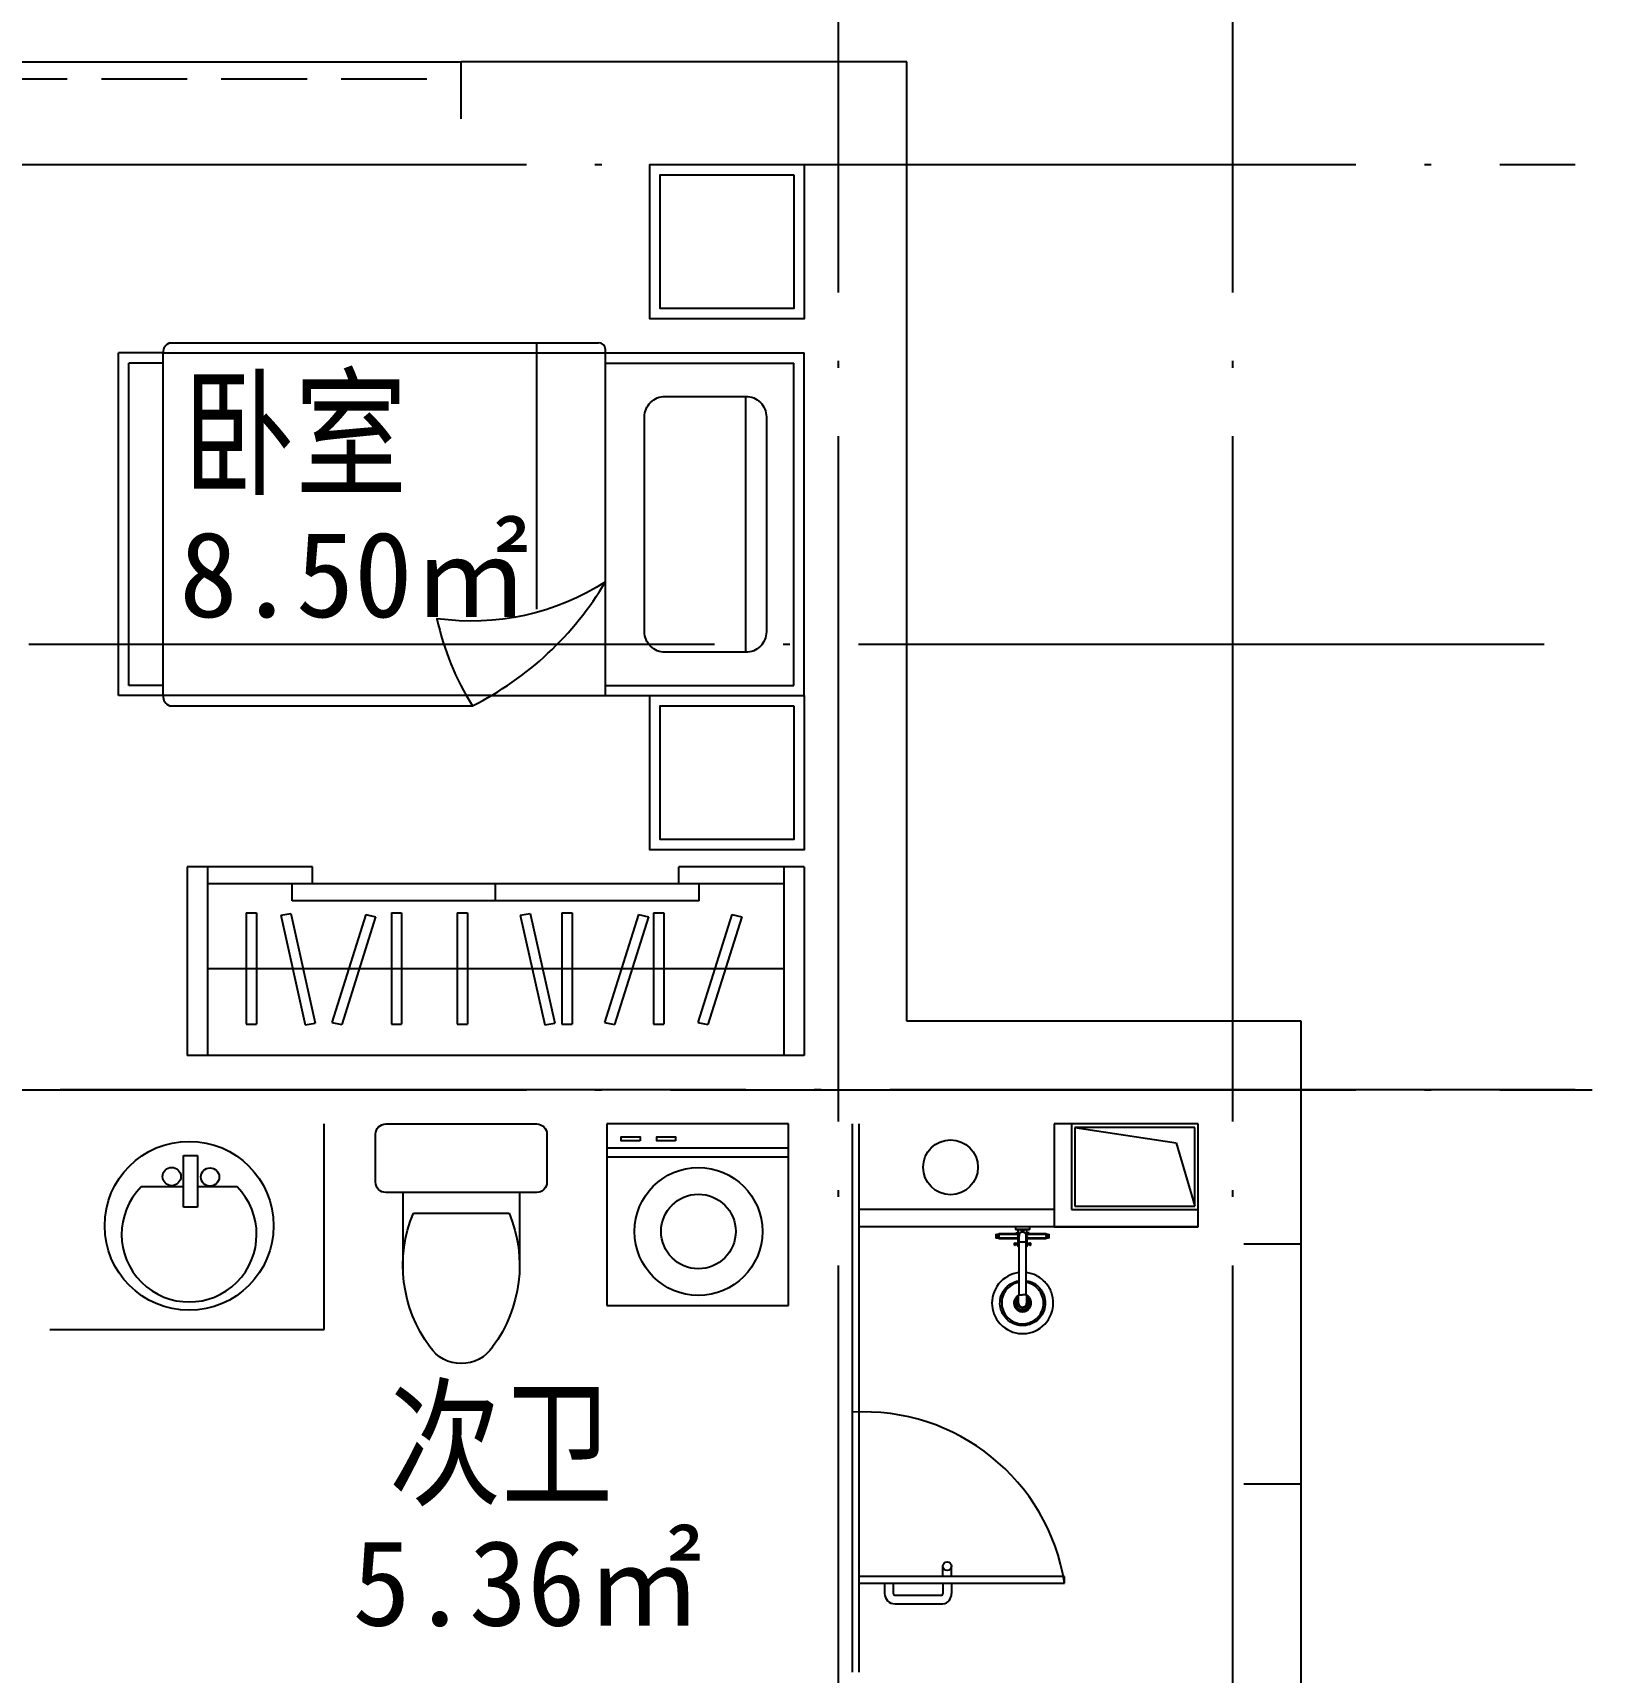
# Model space of a CAD drawing. Extents: x 12099 to 71499, y 175314 to 217314.
# Drawn here: x 51120 to 55670, y 198275 to 203059 of the extents above; entities that cross this region are included whole.
import ezdxf

# ---------------------------------------------------------------- set-up
doc = ezdxf.new("R2010")
doc.units = 0
doc.header["$LTSCALE"] = 1000
doc.header["$MEASUREMENT"] = 0
doc.linetypes.add('DASH', pattern=[0.35, 0.25, -0.1])
doc.linetypes.add('DOTE', pattern=[2.42, 2, -0.2, 0.02, -0.2])
doc.layers.get('0').update_dxf_attribs({"linetype": 'CONTINUOUS'})
for name, color, linetype in [('7-SANI', 252, 'CONTINUOUS'), ('DOTE', 8, 'DOTE'), ('J家具', 25, 'CONTINUOUS'), ('LVTRY', 6, 'CONTINUOUS'), ('PUB STRM', 4, 'CONTINUOUS'), ('TEXT', 7, 'CONTINUOUS'), ('WALL', 9, 'CONTINUOUS'), ('WINDOW', 4, 'CONTINUOUS'), ('保温层', 42, 'CONTINUOUS'), ('家具', 21, 'CONTINUOUS'), ('栏板线脚', 5, 'CONTINUOUS')]:
    doc.layers.add(name, color=color, linetype=linetype)
doc.styles.add('-黑体', font='SIMHEI.TTF', dxfattribs={"width": 0.8})
doc.styles.add('DIM_FONT', font='SIMPLEX.shx', dxfattribs={"width": 0.8})
doc.styles.get("Standard").update_dxf_attribs({"font": 'GBENOR', "bigfont": 'GBCBIG'})

# ---------------------------------------------------------------- blocks, each defined once
blk = doc.blocks.new('洗衣机')
at = {"layer": 'LVTRY'}
for p, q in [((288, 576), (-288, 576)), ((-288, 576), (-288, 0)), ((288, 0), (288, 576)), ((288, 499.2), (-288, 499.2)), ((288, 470.4), (-288, 470.4)), ((-288, 0), (288, 0))]:
    blk.add_line(p, q, dxfattribs=at)
for points in [[(-183.1, 522.5), (-242.8, 522.5), (-242.8, 535.7), (-183.1, 535.7)], [(-70.3, 522.5), (-130, 522.5), (-130, 535.7), (-70.3, 535.7)]]:
    blk.add_lwpolyline(points, close=True, dxfattribs=at)
for radius in [202.7, 118.3]:
    blk.add_circle((2.1, 235), radius, dxfattribs=at)
blk = doc.blocks.new('A$C15E4124F')
at = {"layer": 'WALL'}
for p, q in [((420, 300), (0, 300)), ((0, 300), (0, 0)), ((420, 300), (50, 300)), ((50, 300), (50, 50)), ((410, 290), (60, 290)), ((60, 290), (60, 60)), ((60, 290), (355.7, 245.1)), ((410, 60), (410, 290)), ((420, 50), (420, 300)), ((420, 0), (420, 300)), ((355.7, 245.1), (410, 60)), ((50, 50), (420, 50)), ((60, 60), (410, 60)), ((0, 0), (420, 0))]:
    blk.add_line(p, q, dxfattribs=at)
blk = doc.blocks.new('456356gdhd')
at = {"layer": 'LVTRY'}
for p, q in [((56244.9, -44878.1), (56188.3, -44878.1)), ((56188.3, -44878.1), (56188.3, -44880.4)), ((56197.5, -44877.4), (56189, -44877.4)), ((56189, -44877.4), (56244.9, -44877.4)), ((56244.9, -44877.4), (56197.5, -44877.4)), ((56244.9, -44877.4), (56197.5, -44877.4)), ((56197.5, -44877.4), (56244.9, -44877.4)), ((56237.9, -44856.5), (56237.9, -44864.2)), ((56237.9, -44864.2), (56277.6, -44864.2)), ((56238, -44874), (56244.9, -44874)), ((56238, -44875.5), (56238, -44874)), ((56238, -44875.5), (56244.9, -44875.5)), ((56238.2, -44864.5), (56255, -44864.5)), ((56240.9, -44875.5), (56240.9, -44878.7)), ((56244.9, -44881.4), (56244.9, -44864.5)), ((56255.1, -44871.9), (56255.1, -44871.8)), ((56255.1, -44871.8), (56255.2, -44871.8)), ((56255.1, -44871.8), (56255.2, -44871.8)), ((56255.3, -44864.8), (56260.3, -44864.8)), ((56255.3, -44864.8), (56255.3, -44871.6)), ((56255.7, -44871.7), (56255.9, -44871.6)), ((56256.8, -44871.5), (56256.9, -44871.5)), ((56258.6, -44871.5), (56258.8, -44871.5)), ((56259.6, -44871.6), (56259.8, -44871.7)), ((56260.3, -44871.6), (56260.3, -44864.8)), ((56260.3, -44871.8), (56260.4, -44871.8)), ((56260.3, -44871.8), (56260.4, -44871.8)), ((56260.5, -44871.8), (56260.5, -44871.9)), ((56260.5, -44871.8), (56260.5, -44871.9)), ((56270.7, -44881.4), (56270.7, -44864.5)), ((56270.7, -44864.5), (56270.7, -44877.9)), ((56277.6, -44874), (56270.7, -44874)), ((56277.6, -44875.5), (56270.7, -44875.5)), ((56270.7, -44877.4), (56326.7, -44877.4)), ((56270.7, -44877.4), (56318, -44877.4)), ((56318.1, -44877.4), (56270.7, -44877.4)), ((56327.3, -44878.1), (56270.7, -44878.1)), ((56277.6, -44864.2), (56277.6, -44856.5)), ((56277.6, -44874), (56277.6, -44875.5)), ((56327.3, -44880.4), (56327.3, -44878.1)), ((56180.3, -44888.6), (56180.3, -44879.2)), ((56183, -44878.9), (56180.6, -44878.9)), ((56180.6, -44878.9), (56180.6, -44888.9)), ((56180.6, -44888.9), (56183, -44888.9)), ((56183, -44888.9), (56183, -44878.9)), ((56183.1, -44878.9), (56188.3, -44878.9)), ((56188.3, -44888.9), (56183.1, -44888.9)), ((56188.3, -44879.2), (56183.3, -44879.2)), ((56183.3, -44879.2), (56183.3, -44888.6)), ((56183.3, -44888.6), (56188.3, -44888.6)), ((56183.6, -44880.4), (56188.3, -44880.4)), ((56183.6, -44880.4), (56183.6, -44887.4)), ((56183.6, -44887.4), (56188.3, -44887.4)), ((56188.3, -44887.4), (56188.3, -44889.7)), ((56188.3, -44889.7), (56243.7, -44889.7)), ((56235.9, -44904), (56235.9, -44904)), ((56235.9, -44910.5), (56235.9, -44910.5)), ((56247.8, -44904.8), (56236, -44904)), ((56236, -44910.5), (56247.8, -44909.7)), ((56240.9, -44878.7), (56244.9, -44878.7)), ((56244.9, -44879), (56241.1, -44879)), ((56243.7, -44886.8), (56243.7, -44892.6)), ((56243.7, -44886.8), (56246, -44886.8)), ((56247.8, -44892.6), (56243.7, -44892.6)), ((56244.2, -44893.2), (56247.2, -44894.1)), ((56247.8, -44893.2), (56244.2, -44893.2)), ((56244.4, -44886), (56245.7, -44886)), ((56245.4, -44884.9), (56245.4, -44886)), ((56245.4, -44893.6), (56245.4, -44904.6)), ((56245.4, -44909.9), (56245.4, -44913.7)), ((56245.4, -44913.7), (56247.8, -44913.7)), ((56245.9, -44914.2), (56247.8, -44914.2)), ((56247.2, -44894.1), (56247.2, -44894.4)), ((56247.8, -44894.1), (56247.2, -44894.1)), ((56247.2, -44894.4), (56247.8, -44894.4)), ((56247.8, -44881.4), (56247.8, -44901.3)), ((56247.8, -44901.3), (56257.8, -44901.3)), ((56247.8, -44901.3), (56247.8, -45055.1, 0)), ((56257.8, -44901.3), (56267.7, -44901.3)), ((56267.6, -44880.1), (56267.6, -44880.3)), ((56267.7, -44901.3), (56267.7, -44881.4)), ((56270.2, -44884.9), (56267.7, -44884.9)), ((56271.8, -44892.6), (56267.7, -44892.6)), ((56271.3, -44893.2), (56267.7, -44893.2)), ((56268.3, -44894.1), (56267.7, -44894.1)), ((56267.7, -44894.4), (56268.3, -44894.4)), ((56268.2, -44894.5), (56267.7, -44894.5)), ((56267.8, -44894.5), (56267.7, -44894.5)), ((56267.7, -44894.5), (56267.8, -44894.5)), ((56267.7, -45055.1, 0), (56267.7, -44901.3)), ((56279.6, -44904), (56267.7, -44904.8)), ((56267.7, -44909.7), (56279.6, -44910.5)), ((56267.7, -44913.7), (56270.2, -44913.7)), ((56267.7, -44914.2), (56269.7, -44914.2)), ((56267.8, -44894.5), (56268.2, -44894.5)), ((56268.3, -44894.1), (56271.3, -44893.2)), ((56268.3, -44894.4), (56268.3, -44894.1)), ((56269.5, -44886.8), (56271.8, -44886.8)), ((56271.1, -44886), (56269.8, -44886)), ((56269.8, -44886), (56271.1, -44886)), ((56270.2, -44886), (56270.2, -44884.9)), ((56270.2, -44904.6), (56270.2, -44893.6)), ((56270.2, -44913.7), (56270.2, -44909.9)), ((56271.8, -44886.8), (56271.8, -44892.6)), ((56271.8, -44889.7), (56327.3, -44889.7)), ((56279.7, -44904), (56279.7, -44904)), ((56279.7, -44910.5), (56279.7, -44910.5)), ((56318.1, -44890.4), (56326.6, -44890.4)), ((56327.3, -44878.9), (56332.5, -44878.9)), ((56332.3, -44879.2), (56327.3, -44879.2)), ((56332, -44880.4), (56327.3, -44880.4)), ((56327.3, -44889.7), (56327.3, -44887.4)), ((56327.3, -44887.4), (56332, -44887.4)), ((56327.3, -44888.6), (56332.3, -44888.6)), ((56332.6, -44888.9), (56327.3, -44888.9)), ((56332, -44880.4), (56332, -44887.4)), ((56332.3, -44879.2), (56332.3, -44888.6)), ((56332.6, -44888.9), (56332.6, -44878.9)), ((56335, -44878.9), (56332.6, -44878.9)), ((56335, -44888.9), (56332.6, -44888.9)), ((56335, -44888.9), (56335, -44878.9)), ((56335.3, -44879.2), (56335.3, -44888.6)), ((56245.7, -45055.1, 0), (56245.7, -45079, 0)), ((56269.5, -45055.1, 0), (56257.6, -45055.1, 0)), ((56269.5, -45079, 0), (56269.5, -45055.1, 0)), ((56238.9, -45075, 0), (56239.1, -45075.1, 0)), ((56239.1, -45082.8, 0), (56238.9, -45082.9, 0)), ((56239.1, -45087.3, 0), (56239.1, -45070.6, 0)), ((56243.9, -45084.8, 0), (56243.9, -45073.1, 0)), ((56271.3, -45084.8, 0), (56271.3, -45073.1, 0)), ((56276.1, -45070.6, 0), (56276.1, -45087.3, 0)), ((56276.1, -45075.1, 0), (56276.3, -45075, 0)), ((56276.3, -45082.9, 0), (56276.1, -45082.8, 0))]:
    blk.add_line(p, q, dxfattribs=at)
for points in [[(56189, -44877.4), (56188.8, -44877.5), (56188.7, -44877.5), (56188.6, -44877.6), (56188.5, -44877.6), (56188.4, -44877.8), (56188.3, -44877.9), (56188.3, -44878), (56188.3, -44878.1)], [(56237.9, -44864.2), (56237.9, -44864.3), (56237.9, -44864.3), (56238, -44864.4), (56238, -44864.4), (56238, -44864.5), (56238.1, -44864.5), (56238.1, -44864.5), (56238.2, -44864.5)], [(56260.6, -44864.5), (56262.8, -44864.5), (56265, -44864.5), (56268.5, -44864.5), (56271.6, -44864.5), (56274.1, -44864.5), (56276, -44864.5), (56276.6, -44864.5), (56277, -44864.5), (56277.3, -44864.5), (56277.3, -44864.5), (56277.3, -44864.5), (56277, -44864.5), (56276.6, -44864.5), (56276, -44864.5), (56275.1, -44864.5), (56274.1, -44864.5), (56272.9, -44864.5), (56271.6, -44864.5), (56270.1, -44864.5), (56268.5, -44864.5), (56266.8, -44864.5), (56265, -44864.5), (56263.3, -44864.5), (56261.5, -44864.5), (56257.8, -44864.5), (56254.1, -44864.5), (56250.6, -44864.5), (56247, -44864.5), (56243.9, -44864.5), (56241.4, -44864.5), (56239.6, -44864.5), (56238.2, -44864.5)], [(56257.8, -44871.5), (56257.3, -44871.5), (56256.8, -44871.5), (56256.3, -44871.6), (56255.9, -44871.7), (56255.4, -44871.8), (56254.9, -44871.9), (56254.4, -44872.1), (56254, -44872.2), (56253.5, -44872.4), (56253.1, -44872.7), (56252.7, -44872.9), (56252.2, -44873.2), (56251.8, -44873.4), (56251.5, -44873.7), (56251.1, -44874.1), (56250.8, -44874.4), (56250.4, -44874.7), (56250.1, -44875.1), (56249.8, -44875.5), (56249.5, -44875.9), (56249.3, -44876.3), (56249, -44876.7), (56248.8, -44877.2), (56248.6, -44877.6), (56248.4, -44878.1), (56248.3, -44878.5), (56248.1, -44879), (56248, -44879.5), (56247.9, -44880), (56247.9, -44880.5), (56247.9, -44880.9), (56247.8, -44881.4)], [(56255.1, -44864.5), (56255.1, -44864.5), (56255.1, -44864.6), (56255.2, -44864.6), (56255.2, -44864.6), (56255.3, -44864.7), (56255.3, -44864.7), (56255.3, -44864.8), (56255.3, -44864.8)], [(56255.3, -44871.6), (56255.3, -44871.6), (56255.3, -44871.7), (56255.3, -44871.7), (56255.2, -44871.7), (56255.2, -44871.8), (56255.2, -44871.8), (56255.1, -44871.8), (56255.1, -44871.9)], [(56255.3, -44871.6), (56255.9, -44871.4), (56256.5, -44871.3), (56257.2, -44871.2), (56257.8, -44871.2), (56258.4, -44871.2), (56259, -44871.3), (56259.7, -44871.4), (56260.3, -44871.6)], [(56267.7, -44881.4), (56267.7, -44880.5), (56267.5, -44879.6), (56267.4, -44879.1), (56267.3, -44878.7), (56267.2, -44878.2), (56267, -44877.8), (56266.8, -44877.3), (56266.6, -44876.8), (56266.4, -44876.4), (56266.1, -44876), (56265.8, -44875.6), (56265.5, -44875.2), (56265.2, -44874.8), (56264.8, -44874.4), (56264.4, -44874), (56264, -44873.7), (56263.6, -44873.4), (56263.2, -44873.1), (56262.8, -44872.8), (56262.3, -44872.6), (56261.9, -44872.4), (56261.4, -44872.2), (56261, -44872), (56260.5, -44871.9), (56260, -44871.7), (56259.6, -44871.6), (56258.7, -44871.5), (56257.8, -44871.5)], [(56260.3, -44864.8), (56260.3, -44864.8), (56260.3, -44864.7), (56260.3, -44864.7), (56260.3, -44864.6), (56260.4, -44864.6), (56260.4, -44864.6), (56260.5, -44864.5), (56260.5, -44864.5)], [(56260.5, -44871.9), (56260.4, -44871.8), (56260.4, -44871.8), (56260.4, -44871.8), (56260.3, -44871.7), (56260.3, -44871.7), (56260.3, -44871.7), (56260.3, -44871.6), (56260.3, -44871.6)], [(56260.4, -44871.8), (56260.3, -44871.8), (56260.3, -44871.7), (56260.3, -44871.6), (56260.3, -44871.6)], [(56267.3, -44877.9), (56267.2, -44877.9), (56267.2, -44877.9), (56267.1, -44877.9), (56267.1, -44877.8)], [(56267.3, -44877.9), (56267.5, -44878.6), (56267.8, -44879.3), (56267.9, -44880), (56267.9, -44880.4), (56268, -44880.8), (56268, -44881.1), (56268, -44881.5), (56268, -44882.2), (56267.9, -44883), (56267.7, -44883.7)], [(56277.4, -44864.5), (56277.4, -44864.5), (56277.5, -44864.5), (56277.5, -44864.5), (56277.6, -44864.4), (56277.6, -44864.4), (56277.6, -44864.3), (56277.6, -44864.3), (56277.6, -44864.2)], [(56326.7, -44877.4), (56325.3, -44877.4), (56321.4, -44877.4), (56318.1, -44877.4)], [(56327, -44877.5), (56326.9, -44877.5), (56326.8, -44877.5), (56326.7, -44877.4), (56326.7, -44877.4)], [(56327, -44877.5), (56326.9, -44877.5), (56326.8, -44877.5), (56326.7, -44877.4), (56326.7, -44877.4)], [(56327.3, -44878.1), (56327.3, -44878), (56327.3, -44878), (56327.3, -44877.9), (56327.3, -44877.8), (56327.2, -44877.7), (56327.2, -44877.6), (56327.1, -44877.6), (56327, -44877.5)], [(56327.1, -44877.6), (56327.1, -44877.6), (56327, -44877.5)], [(56327.3, -44878), (56327.3, -44877.9), (56327.3, -44877.8), (56327.2, -44877.7), (56327.1, -44877.6)], [(56327.3, -44878.1), (56327.3, -44878.1), (56327.3, -44878)], [(56180.6, -44878.9), (56180.6, -44878.9), (56180.5, -44878.9), (56180.5, -44879), (56180.4, -44879), (56180.4, -44879.1), (56180.3, -44879.1), (56180.3, -44879.2), (56180.3, -44879.2)], [(56180.3, -44888.6), (56180.3, -44888.6), (56180.3, -44888.7), (56180.4, -44888.7), (56180.4, -44888.8), (56180.5, -44888.8), (56180.5, -44888.8), (56180.6, -44888.9), (56180.6, -44888.9)], [(56183, -44878.9), (56183.1, -44878.9), (56183.1, -44879), (56183.2, -44879), (56183.2, -44879), (56183.3, -44879.1), (56183.3, -44879.1), (56183.3, -44879.2), (56183.3, -44879.2)], [(56183.3, -44888.6), (56183.3, -44888.6), (56183.3, -44888.7), (56183.3, -44888.7), (56183.2, -44888.8), (56183.2, -44888.8), (56183.1, -44888.8), (56183.1, -44888.9), (56183, -44888.9)], [(56188.4, -44883.9), (56188.4, -44883), (56188.3, -44882.2), (56188.3, -44881.3), (56188.3, -44880.4)], [(56188.3, -44887.4), (56188.3, -44886.5), (56188.3, -44885.6), (56188.4, -44884.8), (56188.4, -44883.9)], [(56188.3, -44889.7), (56188.3, -44889.8), (56188.3, -44889.9), (56188.4, -44890), (56188.5, -44890.1), (56188.6, -44890.2), (56188.7, -44890.3), (56188.8, -44890.3), (56189, -44890.4)], [(56243.7, -44890.4), (56231.5, -44890.4), (56209.1, -44890.4), (56200.5, -44890.4), (56194.2, -44890.4), (56190.3, -44890.4), (56189.7, -44890.4), (56189.3, -44890.4), (56189, -44890.4), (56189, -44890.4), (56189, -44890.4), (56189.2, -44890.4), (56189.4, -44890.4), (56189.7, -44890.4), (56190.2, -44890.4), (56190.7, -44890.4), (56191.4, -44890.4), (56191.9, -44890.4), (56192.8, -44890.4), (56193.7, -44890.4), (56194.5, -44890.4), (56195, -44890.4), (56195.6, -44890.4), (56196.1, -44890.4), (56196.8, -44890.4), (56197.5, -44890.4)], [(56235.9, -44904), (56235.7, -44904), (56235.5, -44904), (56235.2, -44904.2), (56235, -44904.3), (56234.8, -44904.5), (56234.6, -44904.9), (56234.4, -44905.1), (56234.3, -44905.4), (56234.2, -44906), (56234.1, -44906.6), (56234, -44907.3), (56234.1, -44907.9), (56234.2, -44908.5), (56234.3, -44909.1), (56234.4, -44909.3), (56234.6, -44909.6), (56234.8, -44910), (56235, -44910.1), (56235.2, -44910.3), (56235.5, -44910.5), (56235.7, -44910.5), (56235.9, -44910.5)], [(56237.5, -44907.2), (56237.5, -44906.9), (56237.4, -44906.6), (56237.4, -44906.3), (56237.3, -44906), (56237.3, -44905.7), (56237.2, -44905.5), (56237.1, -44905.2), (56237, -44905), (56236.9, -44904.7), (56236.8, -44904.5), (56236.6, -44904.4), (56236.5, -44904.2), (56236.3, -44904.1), (56236.2, -44904.1), (56236, -44904), (56235.9, -44904)], [(56235.9, -44910.5), (56236, -44910.5), (56236.2, -44910.4), (56236.3, -44910.3), (56236.5, -44910.2), (56236.6, -44910.1), (56236.8, -44909.9), (56236.9, -44909.7), (56237, -44909.5), (56237.1, -44909.3), (56237.2, -44909), (56237.3, -44908.7), (56237.3, -44908.5), (56237.4, -44908.2), (56237.4, -44907.9), (56237.5, -44907.6), (56237.5, -44907.2)], [(56240.9, -44878.7), (56240.9, -44878.8), (56240.9, -44878.8), (56240.9, -44878.9), (56240.9, -44878.9), (56241, -44879), (56241, -44879), (56241, -44879), (56241.1, -44879)], [(56241.1, -44879), (56242, -44879.4), (56243, -44879.8), (56243.9, -44880.1), (56244.9, -44880.4)], [(56244.4, -44886), (56244.3, -44886.1), (56244.1, -44886.1), (56244, -44886.2), (56243.9, -44886.3), (56243.8, -44886.4), (56243.8, -44886.5), (56243.7, -44886.6), (56243.7, -44886.8)], [(56243.7, -44892.6), (56243.7, -44892.7), (56243.7, -44892.8), (56243.8, -44892.9), (56243.8, -44893), (56243.9, -44893.1), (56244, -44893.1), (56244.1, -44893.2), (56244.2, -44893.2)], [(56247.8, -44889.7), (56247.5, -44889.2), (56247.2, -44888.8), (56246.9, -44888.3), (56246.6, -44887.8), (56246.3, -44887.3), (56246.1, -44886.8), (56245.8, -44886.3), (56245.6, -44885.8), (56245.4, -44885.3), (56245.3, -44884.7), (56245.2, -44884.2), (56245.1, -44883.6), (56245, -44883.1), (56244.9, -44882.5), (56244.9, -44882), (56244.9, -44881.4)], [(56245.4, -44884.9), (56245.4, -44885), (56245.4, -44885.1)], [(56245.4, -44913.7), (56245.4, -44913.8), (56245.4, -44913.9), (56245.4, -44914), (56245.5, -44914), (56245.6, -44914.1), (56245.7, -44914.2), (56245.8, -44914.2), (56245.9, -44914.2)], [(56247.8, -44914.2), (56246.8, -44914.2), (56245.9, -44914.2)], [(56247.2, -44894.4), (56247.2, -44894.4), (56247.2, -44894.4), (56247.3, -44894.5), (56247.3, -44894.5), (56247.3, -44894.5), (56247.4, -44894.5)], [(56267.3, -44878.6), (56267.4, -44878.8), (56267.4, -44878.9)], [(56267.7, -44889.7), (56268.1, -44889.2), (56268.4, -44888.8), (56268.7, -44888.3), (56269, -44887.8), (56269.2, -44887.3), (56269.5, -44886.8), (56269.7, -44886.3), (56269.9, -44885.8), (56270.1, -44885.3), (56270.3, -44884.7), (56270.4, -44884.2), (56270.5, -44883.6), (56270.6, -44883.1), (56270.6, -44882.5), (56270.7, -44882), (56270.7, -44881.4)], [(56270.2, -44884.9), (56270, -44885.5), (56269.8, -44886.2), (56269.5, -44886.8), (56269.2, -44887.4), (56268.9, -44888), (56268.5, -44888.6), (56268.1, -44889.1), (56267.7, -44889.7)], [(56268.2, -44894.5), (56268.2, -44894.5), (56268.3, -44894.5), (56268.3, -44894.5), (56268.3, -44894.4), (56268.3, -44894.4), (56268.3, -44894.4)], [(56268.2, -44894.5), (56268.2, -44894.5), (56268.3, -44894.5), (56268.3, -44894.5), (56268.3, -44894.4), (56268.3, -44894.4), (56268.3, -44894.4)], [(56268.2, -44894.5), (56268.2, -44894.5), (56268.3, -44894.5), (56268.3, -44894.5), (56268.3, -44894.4), (56268.3, -44894.4), (56268.3, -44894.4)], [(56269.7, -44914.2), (56269.8, -44914.2), (56269.9, -44914.2), (56270, -44914.1), (56270, -44914), (56270.1, -44914), (56270.2, -44913.9), (56270.2, -44913.8), (56270.2, -44913.7)], [(56270.2, -44885.1), (56270.2, -44885.1), (56270.2, -44885), (56270.1, -44884.9), (56270.1, -44884.9)], [(56271.8, -44886.8), (56271.8, -44886.6), (56271.8, -44886.5), (56271.7, -44886.4), (56271.6, -44886.3), (56271.5, -44886.2), (56271.4, -44886.1), (56271.3, -44886.1), (56271.1, -44886)], [(56271.3, -44893.2), (56271.4, -44893.2), (56271.5, -44893.1), (56271.6, -44893.1), (56271.7, -44893), (56271.8, -44892.9), (56271.8, -44892.8), (56271.8, -44892.7), (56271.8, -44892.6)], [(56326.7, -44890.4), (56321.4, -44890.4), (56306.5, -44890.4), (56284.2, -44890.4), (56271.8, -44890.4)], [(56279.7, -44904), (56279.3, -44904.1), (56279.1, -44904.3), (56278.8, -44904.6), (56278.5, -44905), (56278.3, -44905.5), (56278.2, -44906), (56278.1, -44906.6), (56278.1, -44907.2), (56278.1, -44907.9), (56278.2, -44908.5), (56278.3, -44909), (56278.5, -44909.5), (56278.8, -44909.9), (56279, -44910.2), (56279.3, -44910.4), (56279.7, -44910.5)], [(56281.5, -44907.2), (56281.5, -44906.9), (56281.5, -44906.6), (56281.4, -44906.3), (56281.4, -44905.9), (56281.3, -44905.7), (56281.2, -44905.4), (56281.1, -44905.1), (56281, -44904.9), (56280.9, -44904.7), (56280.7, -44904.5), (56280.6, -44904.3), (56280.4, -44904.2), (56280.2, -44904.1), (56280, -44904), (56279.9, -44904), (56279.7, -44904)], [(56279.7, -44910.5), (56279.8, -44910.5), (56280, -44910.5), (56280.2, -44910.4), (56280.4, -44910.3), (56280.6, -44910.1), (56280.7, -44910), (56280.9, -44909.8), (56281, -44909.6), (56281.1, -44909.3), (56281.2, -44909.1), (56281.3, -44908.8), (56281.4, -44908.5), (56281.4, -44908.2), (56281.5, -44907.9), (56281.5, -44907.6), (56281.5, -44907.2)], [(56326.7, -44890.4), (56326.8, -44890.3), (56326.9, -44890.3), (56327, -44890.2), (56327.1, -44890.1), (56327.2, -44890), (56327.3, -44889.9), (56327.3, -44889.8), (56327.3, -44889.7)], [(56327.3, -44880.4), (56327.3, -44881.3), (56327.3, -44882.2), (56327.3, -44883), (56327.3, -44883.9)], [(56327.3, -44883.9), (56327.3, -44884.8), (56327.3, -44885.6), (56327.3, -44886.5), (56327.3, -44887.4)], [(56332.6, -44878.9), (56332.6, -44878.9), (56332.5, -44879), (56332.4, -44879), (56332.4, -44879), (56332.4, -44879.1), (56332.3, -44879.1), (56332.3, -44879.2), (56332.3, -44879.2)], [(56332.3, -44888.6), (56332.3, -44888.6), (56332.3, -44888.7), (56332.4, -44888.7), (56332.4, -44888.8), (56332.4, -44888.8), (56332.5, -44888.8), (56332.6, -44888.9), (56332.6, -44888.9)], [(56335.3, -44879.2), (56335.3, -44879.2), (56335.3, -44879.1), (56335.2, -44879.1), (56335.2, -44879), (56335.2, -44879), (56335.1, -44878.9), (56335.1, -44878.9), (56335, -44878.9)], [(56335, -44888.9), (56335.1, -44888.9), (56335.1, -44888.8), (56335.2, -44888.8), (56335.2, -44888.8), (56335.2, -44888.7), (56335.3, -44888.7), (56335.3, -44888.6), (56335.3, -44888.6)]]:
    blk.add_lwpolyline(points, dxfattribs=at)
for points in [[(56237.1, -44907.2), (56237, -44907.7), (56237, -44908.1), (56236.9, -44908.6), (56236.8, -44909), (56236.6, -44909.3), (56236.5, -44909.6), (56236.3, -44909.9), (56236.1, -44910.1), (56235.9, -44910.2), (56235.6, -44910.2), (56235.4, -44910.2), (56235.2, -44910.1), (56234.9, -44910), (56234.7, -44909.7), (56234.5, -44909.4), (56234.4, -44909.1), (56234.3, -44908.8), (56234.2, -44908.5), (56234.1, -44908.2), (56234.1, -44907.8), (56234.1, -44907.5), (56234.1, -44907.1), (56234.1, -44906.7), (56234.1, -44906.4), (56234.2, -44906.1), (56234.3, -44905.8), (56234.4, -44905.5), (56234.5, -44905.2), (56234.6, -44904.9), (56234.8, -44904.7), (56234.9, -44904.5), (56235.1, -44904.4), (56235.2, -44904.3), (56235.4, -44904.3), (56235.6, -44904.2), (56235.8, -44904.3), (56236, -44904.3), (56236.1, -44904.5), (56236.3, -44904.6), (56236.4, -44904.8), (56236.6, -44905), (56236.7, -44905.3), (56236.8, -44905.6), (56236.9, -44905.8), (56237, -44906.2), (56237, -44906.5), (56237.1, -44906.9)], [(56281.5, -44907.2), (56281.5, -44907.7), (56281.4, -44908.1), (56281.3, -44908.6), (56281.2, -44909), (56281.1, -44909.3), (56280.9, -44909.6), (56280.7, -44909.9), (56280.5, -44910.1), (56280.3, -44910.2), (56280.1, -44910.2), (56279.8, -44910.2), (56279.6, -44910.1), (56279.3, -44910), (56279.2, -44909.7), (56279, -44909.4), (56278.8, -44909.1), (56278.7, -44908.8), (56278.6, -44908.5), (56278.6, -44908.2), (56278.5, -44907.8), (56278.5, -44907.5), (56278.5, -44907.1), (56278.5, -44906.7), (56278.5, -44906.4), (56278.6, -44906.1), (56278.7, -44905.8), (56278.8, -44905.5), (56278.9, -44905.2), (56279, -44904.9), (56279.2, -44904.7), (56279.3, -44904.5), (56279.5, -44904.4), (56279.7, -44904.3), (56279.8, -44904.3), (56280, -44904.2), (56280.2, -44904.3), (56280.4, -44904.3), (56280.5, -44904.5), (56280.7, -44904.6), (56280.9, -44904.8), (56281, -44905), (56281.1, -44905.3), (56281.2, -44905.6), (56281.3, -44905.8), (56281.4, -44906.2), (56281.4, -44906.5), (56281.5, -44906.9)]]:
    blk.add_lwpolyline(points, close=True, dxfattribs=at)
at = {"layer": 'LVTRY', "elevation": 0}
for points in [[(56168.2, -45079), (56168.5, -45071.5), (56169.5, -45063.9), (56171.1, -45056.2), (56172.2, -45052.4), (56173.5, -45048.5), (56175, -45044.7), (56176.6, -45041), (56178.5, -45037.3), (56180.5, -45033.7), (56182.7, -45030.1), (56185.1, -45026.7), (56187.6, -45023.3), (56190.3, -45020.1), (56193.1, -45017), (56196.1, -45014.1), (56199.2, -45011.3), (56202.4, -45008.6), (56205.7, -45006.1), (56209.2, -45003.8), (56212.7, -45001.7), (56216.2, -44999.7), (56219.8, -44997.9), (56223.5, -44996.3), (56230.9, -44993.6), (56238.3, -44991.7), (56245.7, -44990.4)], [(56269.5, -44990.4), (56277.2, -44991.7), (56285.1, -44993.9), (56292.9, -44996.8), (56300.5, -45000.5), (56307.9, -45005.1), (56315, -45010.4), (56321.5, -45016.5), (56327.4, -45023.2), (56332.7, -45030.4), (56337.1, -45038.2), (56340.8, -45046.2), (56343.6, -45054.4), (56345.5, -45062.7), (56346.6, -45071), (56347, -45079.1), (56346.6, -45086.9), (56345.6, -45094.7), (56343.8, -45102.6), (56341.2, -45110.5), (56337.8, -45118.4), (56333.6, -45126), (56328.6, -45133.2), (56322.9, -45140), (56316.4, -45146.3), (56309.4, -45151.8), (56301.9, -45156.6), (56294, -45160.6), (56285.9, -45163.8), (56277.7, -45166.1), (56269.5, -45167.6), (56261.5, -45168.3), (56253.6, -45168.3), (56245.8, -45167.6), (56237.8, -45166.2), (56229.8, -45163.9), (56221.8, -45160.9), (56214, -45157), (56206.5, -45152.4), (56199.5, -45146.9), (56193, -45140.8), (56187.1, -45134), (56182, -45126.7), (56177.7, -45119), (56174.1, -45111.1), (56171.5, -45103), (56169.6, -45094.8), (56168.5, -45086.8), (56168.2, -45079)], [(56245.7, -45014.1), (56240.5, -45015.1), (56235.4, -45016.6), (56230.2, -45018.6), (56225.2, -45021.1), (56222.7, -45022.5), (56220.3, -45024.1), (56218, -45025.8), (56215.7, -45027.6), (56213.5, -45029.5), (56211.3, -45031.6), (56209.3, -45033.7), (56207.3, -45036), (56205.4, -45038.3), (56203.7, -45040.7), (56202.1, -45043.2), (56200.5, -45045.8), (56199.1, -45048.4), (56197.8, -45051.1), (56195.6, -45056.6), (56193.9, -45062.2), (56192.7, -45067.8), (56192, -45073.4), (56191.7, -45079)], [(56191.7, -45079), (56191.9, -45084.7), (56192.7, -45090.6), (56194.1, -45096.5), (56196, -45102.4), (56198.5, -45108.2), (56201.7, -45113.8), (56205.4, -45119.2), (56209.6, -45124.1), (56214.3, -45128.7), (56219.4, -45132.7), (56224.8, -45136.1), (56230.5, -45139), (56236.2, -45141.3), (56242.1, -45143), (56247.9, -45144.2), (56253.6, -45144.7), (56259.3, -45144.8), (56265.2, -45144.4), (56271.2, -45143.4), (56277.3, -45141.9), (56283.2, -45139.7), (56289, -45136.9), (56294.6, -45133.5), (56299.8, -45129.6), (56304.6, -45125.2), (56308.9, -45120.3), (56312.7, -45115.1), (56315.9, -45109.7), (56318.5, -45104), (56320.6, -45098.3), (56322.1, -45092.6), (56323, -45086.9), (56323.5, -45081.2), (56323.4, -45075.3), (56322.8, -45069.3), (56321.6, -45063.1), (56319.8, -45057.1), (56317.3, -45051.1), (56314.3, -45045.4), (56310.7, -45039.9), (56306.6, -45034.9), (56302, -45030.3), (56297, -45026.2), (56291.8, -45022.6), (56286.3, -45019.7), (56280.7, -45017.3), (56275.1, -45015.4), (56269.5, -45014.1)], [(56196.7, -45079), (56196.9, -45074.1), (56197.5, -45069.1), (56198.5, -45064.1), (56200, -45059.1), (56202, -45054.1), (56204.4, -45049.3), (56205.8, -45047), (56207.2, -45044.7), (56208.8, -45042.5), (56210.5, -45040.3), (56212.3, -45038.3), (56214.1, -45036.3), (56216.1, -45034.4), (56218.1, -45032.6), (56222.3, -45029.3), (56226.8, -45026.4), (56231.4, -45024), (56236.1, -45022), (56240.9, -45020.4), (56245.7, -45019.2)], [(56269.5, -45019.2), (56274.6, -45020.5), (56279.8, -45022.3), (56284.9, -45024.5), (56289.9, -45027.3), (56294.7, -45030.7), (56299.2, -45034.5), (56303.4, -45038.8), (56307.1, -45043.5), (56310.4, -45048.6), (56313.1, -45053.9), (56315.3, -45059.4), (56316.9, -45065), (56317.9, -45070.6), (56318.4, -45076.2), (56318.4, -45081.7), (56318, -45086.9), (56317.1, -45092.1), (56315.6, -45097.4), (56313.7, -45102.7), (56311.2, -45107.8), (56308.2, -45112.8), (56304.7, -45117.6), (56300.7, -45122), (56296.2, -45126.1), (56291.4, -45129.6), (56286.3, -45132.7), (56280.9, -45135.2), (56275.4, -45137.2), (56269.9, -45138.6), (56264.3, -45139.5), (56258.9, -45139.9), (56253.6, -45139.7), (56248.3, -45139.2), (56243, -45138.1), (56237.6, -45136.5), (56232.3, -45134.4), (56227.1, -45131.7), (56222.1, -45128.5), (56217.4, -45124.8), (56213.1, -45120.6), (56209.2, -45116), (56205.8, -45111.1), (56203, -45105.9), (56200.6, -45100.6), (56198.9, -45095.1), (56197.6, -45089.7), (56196.9, -45084.2), (56196.7, -45079)], [(56269.5, -45056.6), (56271.3, -45057.7), (56273, -45058.9), (56274.7, -45060.3), (56276.3, -45061.9), (56277.7, -45063.6), (56279.1, -45065.5), (56280.2, -45067.5), (56281.1, -45069.6), (56281.9, -45071.8), (56282.5, -45074.1), (56282.8, -45076.3), (56282.9, -45078.6), (56282.9, -45080.8), (56282.6, -45083), (56282.2, -45085.1), (56281.6, -45087.1), (56280.8, -45089), (56279.9, -45091), (56278.8, -45092.8), (56277.5, -45094.6), (56276, -45096.4), (56274.4, -45098), (56272.6, -45099.4), (56270.6, -45100.7), (56268.6, -45101.8), (56266.5, -45102.7), (56264.3, -45103.4), (56262.1, -45103.9), (56259.8, -45104.2), (56257.7, -45104.3), (56255.5, -45104.2), (56253.5, -45104), (56251.4, -45103.5), (56249.4, -45102.9), (56247.4, -45102.1), (56245.4, -45101.2), (56243.4, -45100), (56241.6, -45098.6), (56239.9, -45097.1), (56238.3, -45095.4), (56236.8, -45093.5), (56235.6, -45091.6), (56234.6, -45089.5), (56233.7, -45087.4), (56233.1, -45085.3), (56232.6, -45083.2), (56232.3, -45081), (56232.2, -45079)], [(56232.2, -45079), (56232.3, -45077.3), (56232.5, -45075.7), (56232.7, -45074), (56233.1, -45072.3), (56233.6, -45070.7), (56234.3, -45069), (56235, -45067.5), (56235.9, -45065.9), (56236.8, -45064.5), (56237.9, -45063.1), (56239, -45061.7), (56240.2, -45060.5), (56241.5, -45059.4), (56242.9, -45058.4), (56244.2, -45057.4), (56245.7, -45056.6)], [(56269.5, -45061.1), (56270.9, -45062.1), (56272.2, -45063.3), (56273.5, -45064.6), (56274.7, -45066), (56275.8, -45067.5), (56276.7, -45069.2), (56277.5, -45070.9), (56278.1, -45072.7), (56278.6, -45074.6), (56278.9, -45076.5), (56279, -45078.4), (56279, -45080.2), (56278.8, -45082.1), (56278.5, -45083.9), (56278, -45085.6), (56277.4, -45087.2), (56276.7, -45088.7), (56275.8, -45090.3), (56274.8, -45091.8), (56273.6, -45093.2), (56272.3, -45094.6), (56270.9, -45095.8), (56269.4, -45096.9), (56267.7, -45097.9), (56266, -45098.7), (56264.2, -45099.4), (56262.4, -45099.9), (56260.5, -45100.2), (56258.7, -45100.4), (56256.9, -45100.4), (56255.1, -45100.3), (56253.4, -45100), (56251.7, -45099.6), (56250, -45099.1), (56248.4, -45098.3), (56246.8, -45097.5), (56245.2, -45096.5), (56243.7, -45095.3), (56242.3, -45094), (56241, -45092.6), (56239.9, -45091), (56238.8, -45089.4), (56238, -45087.7), (56237.3, -45086), (56236.8, -45084.2), (56236.4, -45082.4), (56236.2, -45080.7), (56236.1, -45079)], [(56236.1, -45079), (56236.2, -45077.7), (56236.3, -45076.4), (56236.5, -45075.1), (56236.8, -45073.8), (56237.1, -45072.6), (56237.6, -45071.3), (56238.1, -45070.1), (56238.7, -45068.8), (56239.3, -45067.7), (56240.1, -45066.6), (56240.9, -45065.5), (56241.7, -45064.5), (56242.7, -45063.5), (56243.6, -45062.7), (56244.6, -45061.9), (56245.7, -45061.1)], [(56239.1, -45070.6), (56239.4, -45070.1), (56239.7, -45069.5), (56240, -45068.9), (56240.3, -45068.3), (56240.7, -45067.8), (56241.1, -45067.2), (56241.5, -45066.7), (56241.9, -45066.2), (56242.3, -45065.7), (56242.7, -45065.2), (56243.2, -45064.7), (56243.7, -45064.2), (56244.1, -45063.8), (56244.6, -45063.4), (56245.1, -45063), (56245.7, -45062.6)], [(56245.7, -45055.1), (56249.2, -45055.1), (56257.6, -45055.1)], [(56269.5, -45062.6), (56270, -45063), (56270.5, -45063.4), (56271, -45063.8), (56271.5, -45064.2), (56272, -45064.7), (56272.4, -45065.2), (56272.9, -45065.7), (56273.3, -45066.2), (56273.7, -45066.7), (56274.1, -45067.2), (56274.5, -45067.8), (56274.8, -45068.3), (56275.2, -45068.9), (56275.5, -45069.5), (56275.8, -45070.1), (56276.1, -45070.6)], [(56239.1, -45074.2), (56239, -45074.8), (56238.9, -45075.4), (56238.7, -45076), (56238.7, -45076.6), (56238.6, -45077.2), (56238.6, -45077.8), (56238.5, -45078.4), (56238.5, -45079)], [(56238.5, -45078.4), (56238.6, -45078.4), (56238.7, -45078.4), (56238.8, -45078.4), (56238.9, -45078.5), (56239, -45078.6), (56239, -45078.7), (56239.1, -45078.8), (56239.1, -45078.9)], [(56238.5, -45079), (56238.5, -45079.6), (56238.6, -45080.2), (56238.6, -45080.8), (56238.7, -45081.3), (56238.7, -45081.9), (56238.9, -45082.5), (56239, -45083.1), (56239.1, -45083.7)], [(56239.1, -45079.1), (56239.1, -45079.2), (56239, -45079.3), (56239, -45079.3), (56238.9, -45079.4), (56238.8, -45079.5), (56238.7, -45079.5), (56238.6, -45079.6), (56238.5, -45079.6)], [(56276.1, -45087.3), (56275.5, -45088.5), (56274.7, -45089.8), (56273.9, -45090.9), (56273, -45092.1), (56272, -45093.2), (56271, -45094.2), (56269.8, -45095.1), (56268.6, -45096), (56267.3, -45096.7), (56266, -45097.4), (56264.6, -45098), (56263.2, -45098.4), (56261.8, -45098.8), (56260.4, -45099), (56259, -45099.2), (56257.6, -45099.2), (56256.2, -45099.2), (56254.8, -45099), (56253.4, -45098.8), (56252, -45098.4), (56250.6, -45098), (56249.2, -45097.4), (56247.9, -45096.7), (56246.6, -45096), (56245.4, -45095.1), (56244.2, -45094.2), (56243.1, -45093.2), (56242.1, -45092.1), (56241.2, -45090.9), (56240.4, -45089.8), (56239.7, -45088.5), (56239.1, -45087.3)], [(56243.9, -45073.1), (56243.6, -45073.8), (56243.4, -45074.5), (56243.2, -45075.3), (56243, -45076), (56242.9, -45076.7), (56242.8, -45077.5), (56242.7, -45078.2), (56242.7, -45079)], [(56242.7, -45079), (56242.7, -45079.7), (56242.8, -45080.5), (56242.9, -45081.2), (56243, -45081.9), (56243.2, -45082.7), (56243.4, -45083.4), (56243.6, -45084.1), (56243.9, -45084.8)], [(56245.7, -45070), (56245.4, -45070.4), (56245.2, -45070.8), (56244.9, -45071.1), (56244.7, -45071.5), (56244.5, -45071.9), (56244.3, -45072.3), (56244.1, -45072.7), (56243.9, -45073.1)], [(56243.9, -45084.8), (56244.3, -45085.7), (56244.8, -45086.7), (56245.4, -45087.6), (56246.1, -45088.4), (56246.8, -45089.3), (56247.6, -45090), (56248.5, -45090.7), (56249.4, -45091.4), (56250.3, -45092), (56251.3, -45092.5), (56252.3, -45092.9), (56253.4, -45093.3), (56254.4, -45093.5), (56255.5, -45093.7), (56256.6, -45093.8), (56257.6, -45093.9), (56258.6, -45093.8), (56259.7, -45093.7), (56260.7, -45093.5), (56261.8, -45093.3), (56262.8, -45092.9), (56263.9, -45092.5), (56264.8, -45092), (56265.8, -45091.4), (56266.7, -45090.7), (56267.6, -45090), (56268.4, -45089.3), (56269.1, -45088.4), (56269.8, -45087.6), (56270.3, -45086.7), (56270.9, -45085.7), (56271.3, -45084.8)], [(56257.6, -45090.9), (56257, -45090.9), (56256.4, -45090.8), (56255.9, -45090.8), (56255.3, -45090.7), (56254.7, -45090.5), (56254.1, -45090.4), (56253.6, -45090.2), (56253, -45090), (56252.5, -45089.7), (56252, -45089.5), (56251.4, -45089.2), (56250.9, -45088.9), (56250.5, -45088.5), (56250, -45088.2), (56249.6, -45087.8), (56249.2, -45087.4), (56248.8, -45087), (56248.4, -45086.5), (56248, -45086.1), (56247.7, -45085.6), (56247.4, -45085.1), (56247.1, -45084.6), (56246.8, -45084.1), (56246.6, -45083.5), (56246.4, -45083), (56246.2, -45082.4), (56246, -45081.8), (56245.9, -45081.3), (56245.8, -45080.7), (56245.7, -45080.1), (56245.7, -45079.5), (56245.7, -45079)], [(56269.5, -45079), (56269.5, -45079.5), (56269.5, -45080), (56269.4, -45080.6), (56269.3, -45081.1), (56269.2, -45081.7), (56269, -45082.2), (56268.9, -45082.8), (56268.7, -45083.4), (56268.4, -45083.9), (56268.2, -45084.4), (56267.9, -45085), (56267.6, -45085.5), (56267.2, -45086), (56266.8, -45086.5), (56266.4, -45086.9), (56266, -45087.4), (56265.6, -45087.8), (56265.1, -45088.2), (56264.6, -45088.6), (56264.1, -45088.9), (56263.6, -45089.3), (56263.1, -45089.6), (56262.5, -45089.8), (56262, -45090), (56261.4, -45090.3), (56260.9, -45090.4), (56260.3, -45090.6), (56259.8, -45090.7), (56259.2, -45090.8), (56258.7, -45090.8), (56258.1, -45090.9), (56257.6, -45090.9)], [(56271.3, -45073.1), (56271.1, -45072.7), (56270.9, -45072.3), (56270.7, -45071.9), (56270.5, -45071.5), (56270.3, -45071.1), (56270, -45070.8), (56269.8, -45070.4), (56269.5, -45070)], [(56271.3, -45084.8), (56271.6, -45084.1), (56271.8, -45083.4), (56272, -45082.7), (56272.2, -45082), (56272.3, -45081.2), (56272.4, -45080.5), (56272.5, -45079.7), (56272.5, -45079), (56272.5, -45078.2), (56272.4, -45077.4), (56272.3, -45076.7), (56272.2, -45076), (56272, -45075.2), (56271.8, -45074.5), (56271.6, -45073.8), (56271.3, -45073.1)], [(56276.1, -45083.7), (56276.3, -45082.5), (56276.5, -45081.4), (56276.6, -45080.2), (56276.7, -45079), (56276.6, -45077.8), (56276.5, -45076.6), (56276.3, -45075.4), (56276.1, -45074.2)], [(56276.1, -45078.9), (56276.1, -45078.8), (56276.1, -45078.7), (56276.2, -45078.6), (56276.3, -45078.5), (56276.4, -45078.4), (56276.5, -45078.4), (56276.6, -45078.4), (56276.7, -45078.4)], [(56276.7, -45079.6), (56276.6, -45079.6), (56276.5, -45079.5), (56276.4, -45079.5), (56276.3, -45079.4), (56276.2, -45079.3), (56276.1, -45079.3), (56276.1, -45079.2), (56276.1, -45079.1)]]:
    blk.add_lwpolyline(points, dxfattribs=at)
blk = doc.blocks.new('x2')
at = {"layer": 'LVTRY'}
for p, q in [((-16.5, 204.7), (24.1, 204.7)), ((-16.5, 54.7), (-16.5, 204.7)), ((24.1, 204.7), (24.1, 54.7)), ((-16.5, 113.2), (-139.8, 113.2)), ((139.8, 113.2), (24.1, 113.2)), ((24.1, 54.7), (-16.5, 54.7))]:
    blk.add_line(p, q, dxfattribs=at)
for centre, radius in [((0, 0), 246.4), ((-50.8, 143.7), 26.7), ((61, 142.4), 26.7)]:
    blk.add_circle(centre, radius, dxfattribs=at)
blk.add_arc((0, -25.4), 196.9, 135.2527, 44.7473, dxfattribs=at)
at = {"layer": 'LVTRY', "style": 'DIM_FONT', "width": 0.8, "flags": 9}
for tag in ['YSIZE', 'XSIZE']:
    blk.add_attdef(tag, (4.6, 248.3), '', height=0.5, rotation=270, dxfattribs=at)
blk = doc.blocks.new('_C44FON')
for p, q in [((-550.3, 0), (0, 0)), ((0, -1500), (0, 0)), ((-550.3, -304.7), (-550.3, 0)), ((-550.3, -49.5), (0, -49.5)), ((-500.8, -1450.5), (-500.8, -49.5)), ((-253.9, -49.5), (-253.9, -1450.5)), ((-416.7, -144.1), (-91.1, -144.1)), ((-416.7, -144.1), (-416.7, -168.8)), ((-91.1, -144.1), (-91.1, -168.8)), ((-416.7, -168.8), (-91.1, -168.8)), ((-409.5, -227.9), (-414, -252.2)), ((-409.5, -227.9), (-89.3, -287.4)), ((-451.3, -255.2), (-500.8, -255.2)), ((-451.3, -1244.8), (-451.3, -255.2)), ((-414, -252.2), (-93.8, -311.7)), ((-500.8, -304.7), (-550.3, -304.7)), ((-89.3, -287.4), (-93.8, -311.7)), ((-411.4, -434.6), (-96.4, -351.9)), ((-96.4, -351.9), (-90.1, -375.9)), ((-405.1, -458.5), (-90.1, -375.9)), ((-411.4, -434.6), (-405.1, -458.5)), ((-416.7, -496.9), (-416.7, -521.7)), ((-416.7, -496.9), (-91.1, -496.9)), ((-91.1, -496.9), (-91.1, -521.7)), ((-416.7, -521.7), (-91.1, -521.7)), ((-416.7, -656.8), (-416.7, -681.5)), ((-416.7, -656.8), (-91.1, -656.8)), ((-91.1, -656.8), (-91.1, -681.5)), ((-416.7, -681.5), (-91.1, -681.5)), ((-451.3, -750), (-500.8, -750)), ((-409.5, -810.1), (-414, -834.4)), ((-414, -834.4), (-93.8, -893.9)), ((-409.5, -810.1), (-89.3, -869.5)), ((-89.3, -869.5), (-93.8, -893.9)), ((-416.7, -911.2), (-416.7, -936)), ((-416.7, -911.2), (-91.1, -911.2)), ((-91.1, -911.2), (-91.1, -936)), ((-416.7, -936), (-91.1, -936)), ((-411.4, -1097.7), (-96.4, -1015.1)), ((-96.4, -1015.1), (-90.1, -1039)), ((-405.1, -1121.6), (-90.1, -1039)), ((-411.4, -1097.7), (-405.1, -1121.6)), ((-416.7, -1134.4), (-91.1, -1134.4)), ((-416.7, -1134.4), (-416.7, -1159.1)), ((-91.1, -1134.4), (-91.1, -1159.1)), ((-550.3, -1500), (-550.3, -1195.3)), ((-500.8, -1195.3), (-550.3, -1195.3)), ((-416.7, -1159.1), (-91.1, -1159.1)), ((-451.3, -1244.8), (-500.8, -1244.8)), ((-411.4, -1324.8), (-96.4, -1242.2)), ((-405.1, -1348.7), (-90.1, -1266.1)), ((-96.4, -1242.2), (-90.1, -1266.1)), ((-411.4, -1324.8), (-405.1, -1348.7)), ((-550.3, -1450.5), (0, -1450.5)), ((-550.3, -1500), (0, -1500))]:
    blk.add_line(p, q)
at = {"style": 'DIM_FONT', "width": 0.8, "flags": 9}
for tag in ['YSIZE', 'XSIZE']:
    blk.add_attdef(tag, (0, 0), '', height=0.5, dxfattribs=at)
blk = doc.blocks.new('c03')
at = {"layer": 'J家具', "ltscale": 100}
for points in [[(-225, 0), (225, 0), (225, -450), (-225, -450)], [(-195, -30), (195, -30), (195, -420), (-195, -420)]]:
    blk.add_lwpolyline(points, close=True, dxfattribs=at)
blk = doc.blocks.new('$PLAN$00001613')
for p, q in [((-200, 169.7), (-200, -169.7)), ((-260.4, -139.7), (-260.4, 139.7))]:
    blk.add_line(p, q)
blk.add_lwpolyline([(-430.4, -169.7), (-200, -169.7), (-200, -220, 0.414214), (-170, -250), (-30, -250, 0.414214), (0, -220), (0, 220, 0.414214), (-30, 250), (-170, 250, 0.414214), (-200, 220), (-200, 169.7), (-430.4, 169.7)], format="xyb")
for centre, radius, start, end in [((-412.8, -227.4), 397.5, 67.4505, 126.6381), ((-589.6, 0), 109.8, 123.4509, 236.5491), ((-412.8, 227.4), 397.5, 233.3619, 292.5495)]:
    blk.add_arc(centre, radius, start, end)
blk = doc.blocks.new('q4')
at = {"layer": 'J家具'}
for p, q in [((-849659.8, -136291.6), (-848408.9, -136291.6)), ((-848589.2, -137069), (-848589.2, -136291.6)), ((-849809.8, -137321.6), (-849809.8, -136321.6)), ((-849679.8, -136321.6), (-849809.8, -136321.6)), ((-849679.8, -136351.6), (-849779.8, -136351.6)), ((-849779.8, -137291.6), (-849779.8, -136351.6)), ((-849679.8, -137321.6), (-849679.8, -136321.6)), ((-849679.8, -136321.6), (-848388.9, -136321.6)), ((-848388.9, -137321.6), (-848388.9, -136311.6)), ((-848388.9, -136321.6), (-847809.8, -136321.6)), ((-848388.9, -136351.6), (-847839.8, -136351.6)), ((-847839.8, -137291.6), (-847839.8, -136351.6)), ((-847809.8, -137321.6), (-847809.8, -136321.6)), ((-847979.6, -137195), (-847979.6, -136448.2)), ((-849679.8, -137291.6), (-849779.8, -137291.6)), ((-848388.9, -137291.6), (-847839.8, -137291.6)), ((-849679.8, -137321.6), (-849809.8, -137321.6)), ((-848722.1, -137321.6), (-849679.8, -137321.6)), ((-849659.8, -137351.6), (-848776.8, -137351.6)), ((-848722.1, -137321.6), (-847809.8, -137321.6))]:
    blk.add_line(p, q, dxfattribs=at)
blk.add_lwpolyline([(-847979.6, -137195), (-848215, -137195, -0.414214), (-848275, -137135), (-848275, -136508.2, -0.414214), (-848215, -136448.2), (-847979.6, -136448.2, -0.414214), (-847919.6, -136508.2), (-847919.6, -137135, -0.414214)], format="xyb", close=True, dxfattribs=at)
blk.add_lwpolyline([(-848388.9, -136989, -0.180302), (-848880.6, -137097, 0.088637), (-848776.8, -137351.5, -28871.271551)], format="xyb", dxfattribs=at)
for centre, radius, start, end in [((-849649.1, -136320.4), 30.7, 110.3083, 182.3116), ((-848408.9, -136311.6), 20, 0, 90), ((-849201.3, -136508.3), 944, 296.7227, 329.3925), ((-849649.1, -137322.8), 30.7, 177.6848, 249.6434)]:
    blk.add_arc(centre, radius, start, end, dxfattribs=at)

msp = doc.modelspace()

# ---------------------------------------------------------------- linework, layer by layer
at = {"layer": 'DOTE', "linetype": 'DOTE'}
for p, q in [((53470.5, 206721.8), (53470.5, 199974.8)), ((53470.5, 206721.8), (53470.5, 186374.8)), ((54620.5, 206721.8), (54620.5, 186374.8)), ((21520.5, 202674.8), (55620.5, 202674.8)), ((26909.3, 201274.8), (55627.7, 201274.8)), ((21520.5, 199974.8), (55669.9, 199974.8)), ((55620.5, 199974.8), (49870.5, 199974.8))]:
    msp.add_line(p, q, dxfattribs=at)
at = {"layer": 'LVTRY'}
for p, q in [((51970.5, 199274.8), (51970.5, 199874.8)), ((51170.5, 199274.8), (51970.5, 199274.8))]:
    msp.add_line(p, q, dxfattribs=at)
at = {"layer": 'PUB STRM'}
msp.add_circle((53797.9, 199748.4), 80, dxfattribs=at)
at = {"layer": 'WALL'}
for p, q in [((54100.5, 199624.8), (53530.5, 199624.8)), ((54520.5, 199574.8), (53530.5, 199574.8))]:
    msp.add_line(p, q, dxfattribs=at)
at = {"layer": 'WINDOW'}
for p, q in [((53510.5, 199874.8), (53510.5, 198274.8)), ((53530.5, 199874.8), (53530.5, 198274.8)), ((53775.5, 198554.3), (53775.5, 198584.3)), ((53800.5, 198554.3), (53800.5, 198584.3)), ((54130.5, 198554.3), (53530.5, 198554.3)), ((53530.5, 198534.3), (54130.5, 198534.3)), ((53605.5, 198534.3), (53605.5, 198504.3)), ((53630.5, 198534.3), (53630.5, 198504.3)), ((53775.5, 198534.3), (53775.5, 198504.3)), ((53800.5, 198534.3), (53800.5, 198504.3)), ((54130.5, 198534.3), (54130.5, 198554.3)), ((53635.5, 198499.3), (53771.5, 198499.3)), ((53635.5, 198474.3), (53775.5, 198474.3))]:
    msp.add_line(p, q, dxfattribs=at)
msp.add_circle((53788, 198584.3), 12.5, dxfattribs=at)
for centre, radius, start, end in [((53545.5, 198442.2), 592.2, 8.9526, 93.3905), ((53635.8, 198504.6), 30.3, 180.5797, 269.4203), ((53635.8, 198504.7), 5.34, 183.5034, 266.4966), ((53771.1, 198503.7), 4.45, 262.3293, 7.6707), ((53772.5, 198502.2), 28.1, 276.1205, 4.2684)]:
    msp.add_arc(centre, radius, start, end, dxfattribs=at)
at = {"layer": '保温层'}
for p, q in [((52370.5, 202808.1), (52370.5, 202974.8)), ((53670.5, 202974.8), (52370.5, 202974.8)), ((53670.5, 200174.8), (53670.5, 202974.8)), ((54820.5, 200174.8), (53670.5, 200174.8)), ((54820.5, 199524.8), (54820.5, 200174.8)), ((54653.8, 199524.8), (54820.5, 199524.8)), ((54653.8, 198824.8), (54820.5, 198824.8)), ((54820.5, 196224.8), (54820.5, 198824.8))]:
    msp.add_line(p, q, dxfattribs=at)
at = {"layer": '栏板线脚'}
for p, q in [((50970.5, 202974.8), (52370.5, 202974.8)), ((54820.5, 198824.8), (54820.5, 199524.8))]:
    msp.add_line(p, q, dxfattribs=at)
at = {"layer": '栏板线脚', "linetype": 'DASH'}
msp.add_line((50970.5, 202924.8), (52370.5, 202924.8), dxfattribs=at)

# ---------------------------------------------------------------- block references
at = {"layer": '7-SANI', "xscale": 0.9201389998197556, "yscale": 0.9201390035450459, "zscale": 0.9201390030043766}
msp.add_blockref('洗衣机', (53060.5, 199344.8), dxfattribs=at)
at = {"layer": 'J家具', "rotation": 270}
for p in [(53370.5, 202449.8), (53370.5, 200899.8)]:
    msp.add_blockref('c03', p, dxfattribs=at)
at = {"layer": 'J家具'}
msp.add_blockref('q4', (901180.2, 338446.4), dxfattribs=at)
at = {"layer": 'J家具', "extrusion": (0, 0, -1), "xscale": 0.999499998986721, "yscale": 1.199999999254942, "zscale": -0.9999999999999999, "rotation": 270}
msp.add_blockref('_C44FON', (-51570.5, 200074.8), dxfattribs=at)
at = {"layer": 'LVTRY', "extrusion": (0, 0, -1), "zscale": -1, "rotation": 90}
msp.add_blockref('$PLAN$00001613', (-52370.5, 199874.8), dxfattribs=at)
at = {"layer": 'LVTRY', "xscale": 0.9201389998197556, "yscale": 0.9201390035450459, "zscale": 0.9201390030043766}
msp.add_blockref('洗衣机', (53060.5, 199344.8), dxfattribs=at)
at = {"layer": 'LVTRY'}
msp.add_blockref('x2', (51576.6, 199577.7), dxfattribs=at)
at = {"layer": 'LVTRY', "xscale": -1}
msp.add_blockref('456356gdhd', (110265.7, 244431.3), dxfattribs=at)
at = {"layer": 'PUB STRM', "rotation": 1.067217057814492e-06}
msp.add_blockref('A$C15E4124F', (54100.5, 199574.8), dxfattribs=at)
msp.add_blockref('A$C15E4124F', (54100.5, 199574.8), dxfattribs=at)
at = {"layer": '家具'}
msp.add_blockref('x2', (51576.6, 199577.7), dxfattribs=at)
at = {"layer": '家具', "xscale": -1}
msp.add_blockref('456356gdhd', (110265.7, 244431.3), dxfattribs=at)

# ---------------------------------------------------------------- texts
at = {"layer": 'TEXT', "style": '-黑体', "width": 0.8}
for s, p in [('卧室', (51557.9, 201740.7)), ('次卫', (52159.2, 198792.9))]:
    msp.add_text(s, height=300, dxfattribs=at).set_placement(p)
at = {"layer": 'TEXT', "color": 0, "char_height": 250, "width": 1549.827, "attachment_point": 3}
for s, insert in [('{\\fSimHei|b0|i0|c134|p2;8.50\\fSimHei|b0|i0|c129|p2;㎡}', (52569.2, 201603.9)), ('{\\fSimHei|b0|i0|c134|p2;5.36\\fSimHei|b0|i0|c129|p2;㎡}', (53074.1, 198660.5))]:
    msp.add_mtext(s, dxfattribs=dict(at, insert=insert))

doc.saveas('drawing.dxf')
